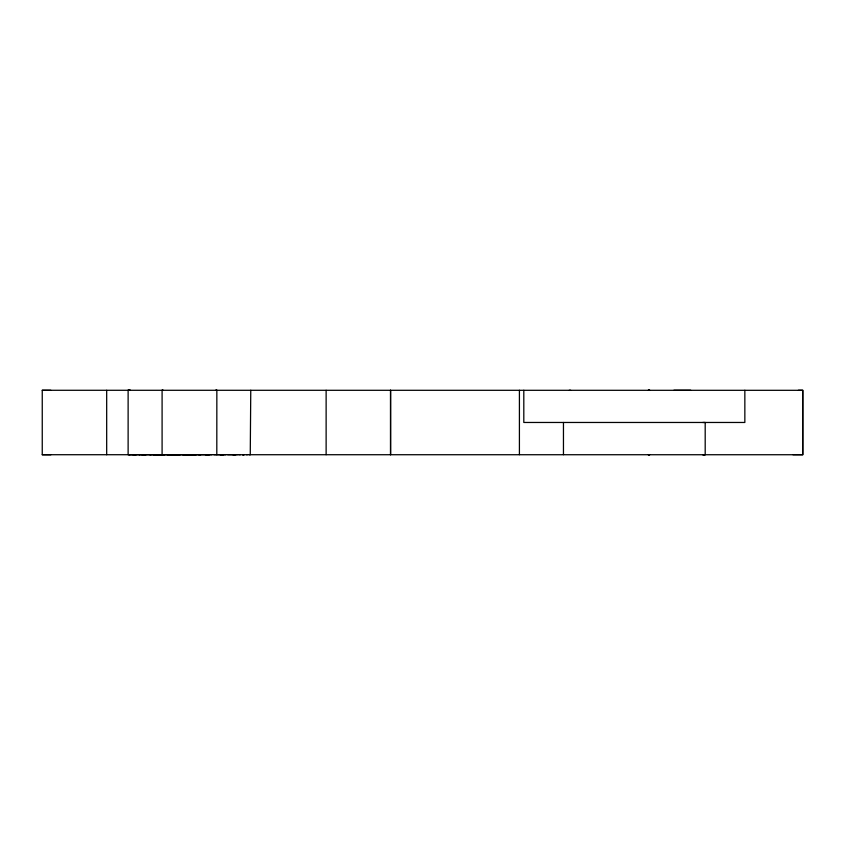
<?xml version="1.0" encoding="UTF-8"?>
<svg xmlns="http://www.w3.org/2000/svg" width="845" height="845" viewBox="0 0 845 845"><rect width="100%" height="100%" fill="white"/><g stroke="black" fill="none" stroke-linecap="round" stroke-linejoin="round"><path stroke-width="1.27" d="M519.411 454.684L519.411 390.263M250.088 454.684L249.127 454.684M132.38 454.684L128.123 454.684L128.123 390.263L130.214 390.263L128.123 390.263M250.257 454.695L250.764 390.263M42.25 390.284L802.75 390.316L802.75 454.737L42.25 454.716L42.25 390.284L50.88 390.316M162.092 390.263L163.022 390.263L162.092 390.263L162.092 454.684M798.356 390.274L802.75 390.274L802.75 454.695L792.937 454.695M216.869 390.263L215.866 390.263L216.848 390.263L216.806 454.684M569.266 390.274L570.639 390.274M673.898 390.263L690.714 390.253M702.776 422.479L705.195 422.468L705.195 454.684L702.776 454.684L705.195 454.684M133.225 454.684L140.133 454.684M141.485 454.684L151.244 454.684M152.998 454.684L164.955 454.684M167.004 454.684L180.344 454.684M182.541 454.684L196.346 454.684M198.543 454.684L211.884 454.684M213.933 454.684L225.89 454.684M227.654 454.684L237.413 454.684M238.765 454.684L240.434 454.684M243.878 454.684L242.557 454.684L244.3 454.684M246.518 454.684L247.353 454.684M50.88 454.747L42.25 454.737M131.968 454.684L136.341 454.684M139.119 454.684L146.09 454.695M149.713 454.684L200.793 454.684M205.314 454.684L209.549 454.684M220.112 454.684L223.735 454.684M232.808 454.684L235.597 454.684M128.799 454.684L130.214 454.684M744.846 390.263L744.846 422.468L523.805 422.468L523.805 390.263M563.457 422.468L563.457 454.684M326.128 390.284L326.128 454.705M106.681 390.284L106.681 454.747M390.559 390.274L390.559 454.695L390.559 390.284M649.668 390.274L648.305 390.274L649.668 390.274M649.668 454.705L648.305 454.705L649.668 454.705"/></g></svg>
